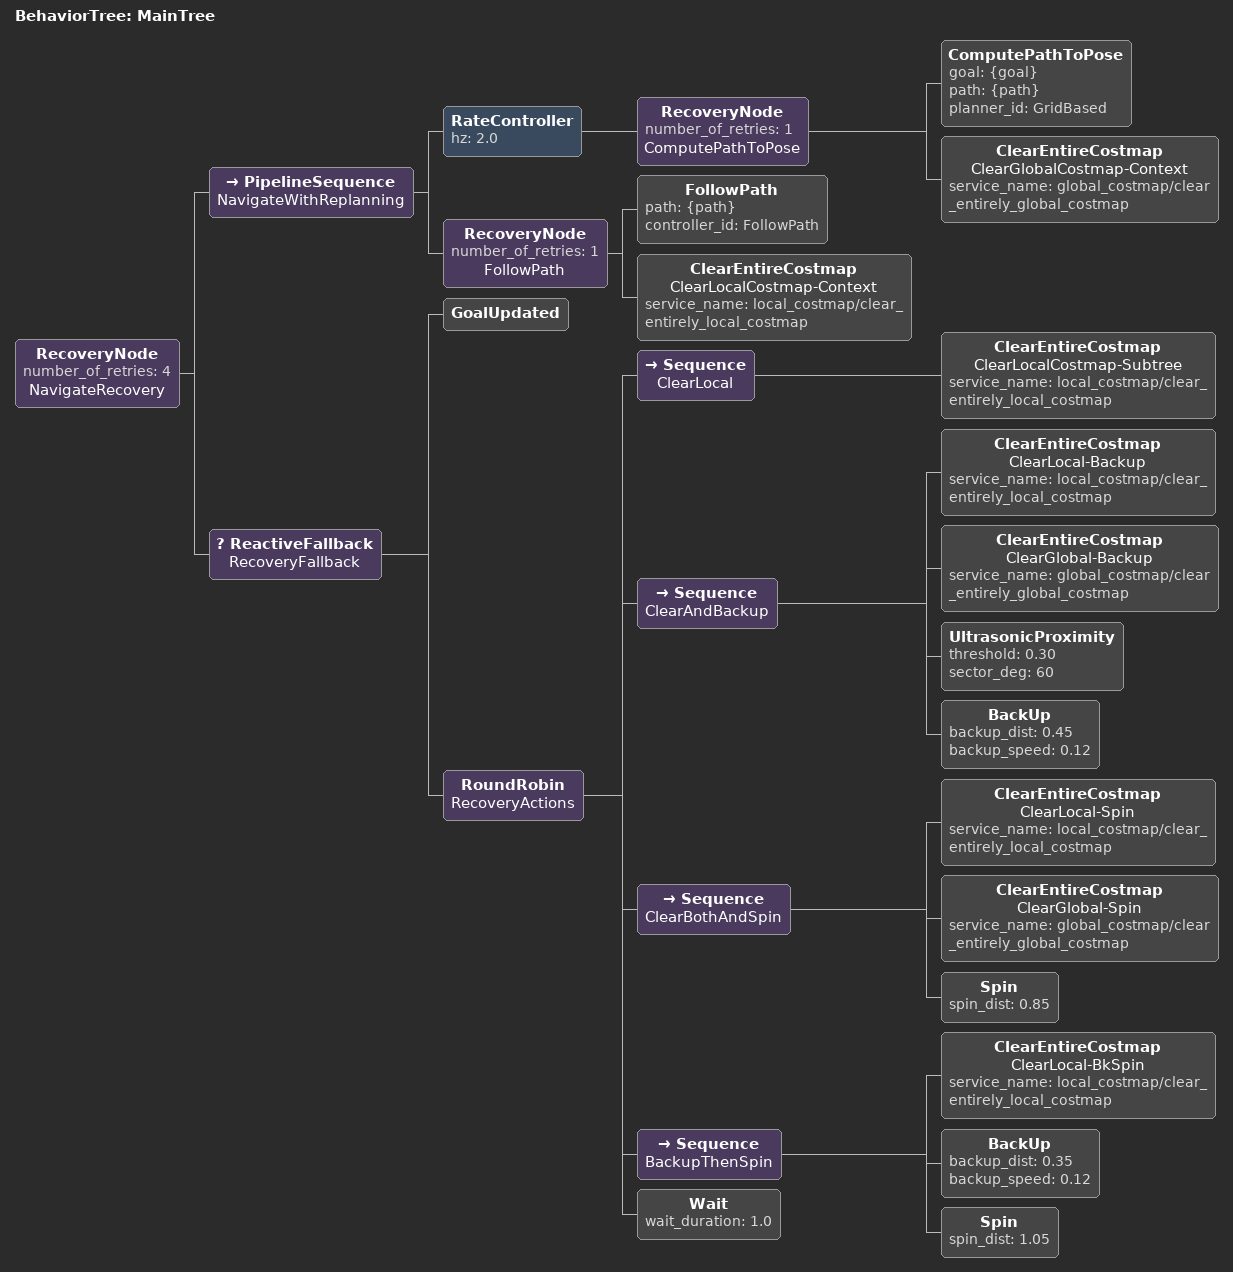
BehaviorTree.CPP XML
<root main_tree_to_execute="MainTree">
  <BehaviorTree ID="MainTree">
    <RecoveryNode number_of_retries="4" name="NavigateRecovery">
      <PipelineSequence name="NavigateWithReplanning">
        <RateController hz="2.0">
          <RecoveryNode number_of_retries="1" name="ComputePathToPose">
            <ComputePathToPose goal="{goal}" path="{path}" planner_id="GridBased"/>
            <ClearEntireCostmap name="ClearGlobalCostmap-Context" service_name="global_costmap/clear_entirely_global_costmap"/>
          </RecoveryNode>
        </RateController>
        <RecoveryNode number_of_retries="1" name="FollowPath">
          <FollowPath path="{path}" controller_id="FollowPath"/>
          <ClearEntireCostmap name="ClearLocalCostmap-Context" service_name="local_costmap/clear_entirely_local_costmap"/>
        </RecoveryNode>
      </PipelineSequence>
      <ReactiveFallback name="RecoveryFallback">
        <GoalUpdated/>
        <RoundRobin name="RecoveryActions">
          <Sequence name="ClearLocal">
            <ClearEntireCostmap name="ClearLocalCostmap-Subtree" service_name="local_costmap/clear_entirely_local_costmap"/>
          </Sequence>
          <!-- Door / tight wall: back out first, then re-orient (not spin-in-place against wall). -->
          <Sequence name="ClearAndBackup">
            <ClearEntireCostmap name="ClearLocal-Backup" service_name="local_costmap/clear_entirely_local_costmap"/>
            <ClearEntireCostmap name="ClearGlobal-Backup" service_name="global_costmap/clear_entirely_global_costmap"/>
            <!-- Backup only when ultrasound senses a wall/glass within 0.30 m
                 (laser-invisible obstacles). Env-agnostic: threshold + sector
                 are the only tunables. -->
            <UltrasonicProximity threshold="0.30" sector_deg="60"/>
            <BackUp backup_dist="0.45" backup_speed="0.12"/>
          </Sequence>
          <Sequence name="ClearBothAndSpin">
            <ClearEntireCostmap name="ClearLocal-Spin" service_name="local_costmap/clear_entirely_local_costmap"/>
            <ClearEntireCostmap name="ClearGlobal-Spin" service_name="global_costmap/clear_entirely_global_costmap"/>
            <Spin spin_dist="0.85"/>
          </Sequence>
          <Sequence name="BackupThenSpin">
            <ClearEntireCostmap name="ClearLocal-BkSpin" service_name="local_costmap/clear_entirely_local_costmap"/>
            <BackUp backup_dist="0.35" backup_speed="0.12"/>
            <Spin spin_dist="1.05"/>
          </Sequence>
          <Wait wait_duration="1.0"/>
        </RoundRobin>
      </ReactiveFallback>
    </RecoveryNode>
  </BehaviorTree>
</root>
